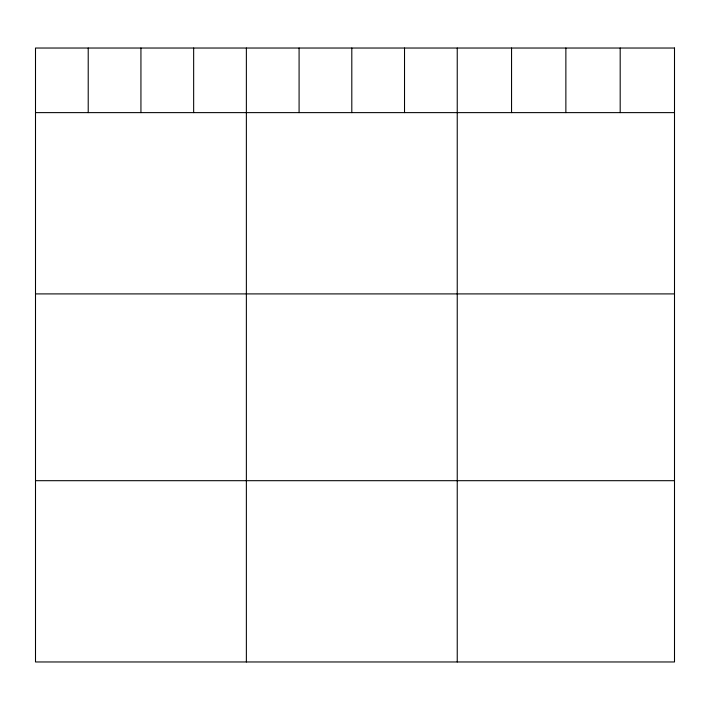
<?xml version="1.0" encoding="UTF-8"?>
<svg xmlns="http://www.w3.org/2000/svg" width="710" height="710" viewBox="0 0 710 710"><rect width="100%" height="100%" fill="white"/><g stroke="black" fill="none" stroke-linecap="round" stroke-linejoin="round"><path stroke-width="1.06" d="M35.5 112.624L674.5 112.624M35.5 293.904L674.5 293.904M35.5 480.688L674.5 480.688M620.185 48.031L620.185 112.624M565.87 48.031L565.87 112.624M511.555 48.031L511.555 112.624M457.24 48.031L457.24 661.968M404.522 48.031L404.522 112.624M351.805 48.031L351.805 112.624M299.087 48.031L299.087 112.624M246.37 48.031L246.37 661.968M193.652 48.031L193.652 112.624M140.935 48.031L140.935 112.624M88.218 48.031L88.218 112.624M674.5 48.031L35.5 48.031L35.5 661.968L674.5 661.968L674.5 48.031"/></g></svg>
